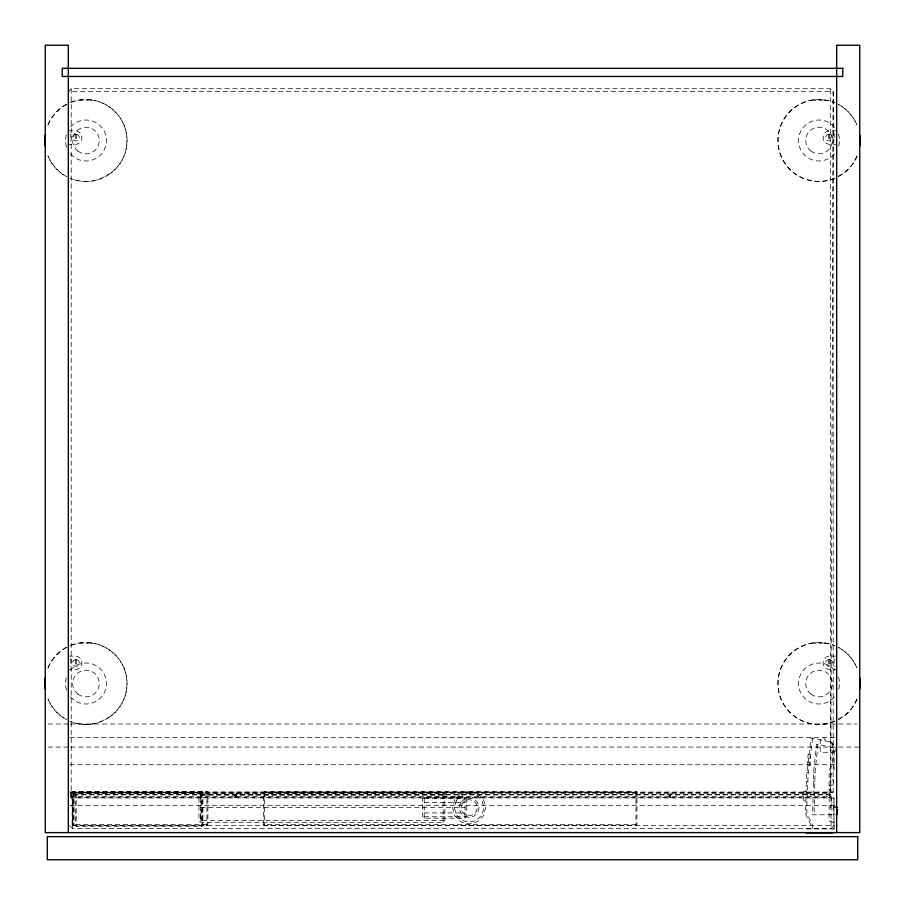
<?xml version="1.0" encoding="UTF-8"?>
<svg xmlns="http://www.w3.org/2000/svg" width="905" height="905" viewBox="0 0 905 905"><rect width="100%" height="100%" fill="white"/><g stroke="black" fill="none" stroke-linecap="round" stroke-linejoin="round"><path stroke-width="0.68" stroke-dasharray="4.53 3.39" d="M72.129 824.5L72.129 792.565L73.09 791.604L206.917 791.604L207.879 792.565L207.879 824.5L206.917 825.462L73.09 825.462L72.129 824.5L207.879 824.5M72.536 825.665L72.536 797.961L72.536 828.528L831.062 828.528L833.958 825.665L833.958 797.961L69.64 797.961M75.228 793.38L75.228 825.315L76.19 826.276L201.962 826.276L202.935 825.315L202.935 793.38L201.962 792.429L76.19 792.429L75.228 793.38L202.935 793.38M263.627 824.5L263.627 792.565L264.599 791.604L635.977 791.604L636.95 792.565L636.95 824.5L635.977 825.462L264.599 825.462L263.627 824.5L636.95 824.5M424.219 818.165L424.219 797.169L465 797.169L466.742 798.889L466.742 803.278L466.742 816.446L465 818.165L424.219 818.165L422.477 816.446L422.477 798.889L424.219 797.169M443.133 822.306L443.133 793.029L200.695 793.029L198.953 794.76L198.953 820.575L200.695 822.306L443.133 822.306L444.875 820.575L444.875 794.76L443.133 793.029M465 818.165L465 797.169M831.062 797.961L831.062 828.528M833.958 797.961L833.958 825.665L69.64 825.665L72.536 828.528M69.742 792.067L830.79 792.576L833.2 91.586L830.304 88.724L71.224 88.724L68.328 91.586L833.2 91.586L833.2 792.056L830.304 794.929L71.224 794.929L70.737 792.576M818.018 744.419L815.088 771.682L814.104 814.805M812.566 738.197L808.289 771.083L806.853 804.172L806.853 813.527L812.509 824.908L812.509 828.912M70.522 794.511L71.552 793.549L829.387 793.549L830.36 794.511L70.522 794.511L70.522 796.615L71.552 797.577L829.387 797.577L830.36 796.615L830.304 88.724M835.202 751.32L833.844 752.27L820.247 752.27L820.247 739.838L823.29 738.152L824.546 738.819L825.213 740.901M110.976 172.912L101.699 178.24A40.963 40.963 0 0 1 70.228 178.319A40.963 40.963 0 0 0 126.938 140.501A40.963 40.963 0 0 0 70.228 102.695M838.403 176.136L844.026 172.912M110.976 715.912L101.699 721.24A40.963 40.963 0 0 1 70.228 721.319A40.963 40.963 0 0 0 126.938 683.501A40.963 40.963 0 0 0 70.228 645.695M838.403 719.136L844.026 715.912M835.541 806.955L833.143 807.701L833.143 809.443L830.779 809.443L830.779 806.095L831.525 805.416L830.779 789.861L829.331 789.861L829.331 785.167L833.686 785.167L833.686 779.816L830.779 779.816L830.779 775.302L834.116 769.974L834.116 747.847L816.615 744.114L813.652 771.535L812.656 814.805L836.854 814.805M830.79 792.576L833.2 792.056L68.328 792.056M91.337 100.014L80.613 100.014L88.373 100.014M824.387 100.014L813.663 100.014L821.423 100.014M68.328 130.773L75.963 130.773A6.844 6.844 0 0 1 75.963 144.347L68.328 144.347M836.673 130.773L829.037 130.773A6.844 6.844 0 0 0 829.037 144.347L836.673 144.347M70.024 134.223L70.873 134.223L70.873 140.897L70.024 140.897M834.976 134.223L834.127 134.223L834.127 140.897L834.976 140.897M91.337 643.014L80.613 643.014L88.373 643.014M824.387 643.014L813.663 643.014L821.423 643.014M68.328 656.125L75.963 656.125A6.844 6.844 0 0 1 75.963 669.7L68.328 669.7M836.673 656.125L829.037 656.125A6.844 6.844 0 0 0 829.037 669.7L836.673 669.7M70.024 659.575L70.873 659.575L70.873 666.25L70.024 666.25M834.976 659.575L834.127 659.575L834.127 666.25L834.976 666.25M48.078 724L69.289 724M70.703 724L837.125 724M838.539 724L856.922 724M69.742 737.575L835.258 737.575M48.078 747.077L69.289 747.077M70.703 747.077L837.125 747.077M838.539 747.077L859.75 747.077M809.093 754.646L808.018 754.646L807.746 765.438M69.742 764.725L835.258 764.725M809.025 765.438L810.19 765.438L810.19 756.467M806.887 772.338L808.233 772.338M813.618 772.338L815.066 772.338M806.31 781.603L807.837 781.603M813.29 781.603L814.726 781.603M806.072 791.456L803.866 791.456L803.866 800.823L805.857 800.823M72.129 792.565L207.879 792.565M263.627 792.565L636.95 792.565M443.133 794.986L200.695 794.986L200.695 820.337L443.133 820.337M70.522 796.615L830.36 796.615M424.219 798.572L465 798.572M424.219 802.418L465 802.418M69.742 805.314L835.258 805.314M200.695 807.667L465 807.667M424.219 812.916L465 812.916M424.219 816.763L465 816.763M806.14 828.912L833.958 828.912M830.688 742.066L835.485 746.591M832.973 828.912L834.263 828.742L834.263 822.973L829.116 820.756L829.116 770.031L832.736 764.239L832.736 742.496L811.174 737.903L806.457 775.868L805.529 814.07L811.061 825.202L811.061 828.912M829.466 134.223L829.466 140.897M829.466 659.575L829.466 666.25M829.387 793.549L829.387 797.577M828.618 134.223L828.618 140.897M828.618 659.575L828.618 666.25M635.977 791.604L635.977 825.462M264.599 791.604L264.599 825.462M206.917 791.604L206.917 825.462M201.962 792.429L201.962 826.276M200.695 793.029L200.695 800.348M200.695 814.986L200.695 822.306M76.393 134.223L76.393 140.897M76.393 659.575L76.393 666.25M76.19 792.429L76.19 826.276M75.545 134.223L75.545 140.897M75.545 659.575L75.545 666.25M73.09 791.604L73.09 825.462M71.552 793.549L71.495 797.577M71.224 88.724L71.224 794.929M70.533 127.051A20.476 20.476 0 0 1 100.444 126.01A20.476 20.476 0 0 1 99.471 155.92A20.476 20.476 0 0 1 69.696 152.934M66.574 147.062A20.476 20.476 0 0 1 67.038 132.707M48.101 156.101A40.963 40.963 0 0 0 66.585 176.588A40.963 40.963 0 0 1 47.965 156.158M48.101 124.913A40.963 40.963 0 0 1 68.995 103.227M47.908 124.833A40.963 40.963 0 0 1 68.938 103.091M70.171 102.559A40.963 40.963 0 0 1 80.59 99.799M91.326 100.059A40.838 40.838 0 0 1 111.066 173.013M838.426 133.951A20.476 20.476 0 0 1 837.962 148.307M834.467 153.963A20.476 20.476 0 0 1 804.556 155.004A20.476 20.476 0 0 1 805.529 125.094A20.476 20.476 0 0 1 835.304 128.08M856.899 156.101A40.963 40.963 0 0 1 836.005 177.787M834.772 178.319A40.963 40.963 0 0 1 778.062 140.501A40.963 40.963 0 0 1 834.772 102.695M838.415 104.426A40.963 40.963 0 0 1 856.899 124.913A40.838 40.838 0 0 0 838.381 104.471M834.727 178.183A40.963 40.963 0 0 1 779.273 151.067A40.963 40.963 0 0 1 813.64 99.799M857.046 156.169A40.838 40.838 0 0 1 844.116 173.013M824.376 100.059A40.838 40.838 0 0 1 834.738 102.774M838.426 676.951A20.476 20.476 0 0 1 837.962 691.307M834.467 696.963A20.476 20.476 0 0 1 804.556 698.004A20.476 20.476 0 0 1 805.529 668.094A20.476 20.476 0 0 1 835.304 671.08M856.899 699.101A40.963 40.963 0 0 1 836.005 720.787M834.772 721.319A40.963 40.963 0 0 1 778.062 683.501A40.963 40.963 0 0 1 834.772 645.695M838.415 647.426A40.963 40.963 0 0 1 856.899 667.913A40.838 40.838 0 0 0 838.381 647.471M834.727 721.183A40.963 40.963 0 0 1 779.273 694.067A40.963 40.963 0 0 1 813.64 642.799M857.046 699.169A40.838 40.838 0 0 1 844.116 716.013M824.376 643.059A40.838 40.838 0 0 1 834.738 645.774M70.533 670.051A20.476 20.476 0 0 1 100.444 669.01A20.476 20.476 0 0 1 99.471 698.92A20.476 20.476 0 0 1 69.696 695.934M66.574 690.062A20.476 20.476 0 0 1 67.038 675.707M48.101 699.101A40.963 40.963 0 0 0 66.585 719.588A40.963 40.963 0 0 1 47.965 699.158M48.101 667.913A40.963 40.963 0 0 1 68.995 646.227M47.908 667.833A40.963 40.963 0 0 1 68.938 646.091M70.171 645.559A40.963 40.963 0 0 1 80.59 642.799M91.326 643.059A40.838 40.838 0 0 1 111.066 716.013M73.011 792.565L73.011 824.5L73.984 825.462L73.984 791.604L73.011 792.565M201.08 793.38L201.08 826.276L202.041 825.315L202.041 793.38L201.08 792.429L201.08 793.38M454.819 799.488L452.602 807.667L454.819 815.846L460.871 821.831L469.141 824.025L477.41 821.831L483.462 815.846L485.68 807.667L483.462 799.488L477.41 793.493L469.141 791.309L460.871 793.493L454.819 799.488M456.335 800.348L454.344 807.667L456.335 814.986L461.742 820.337L469.141 822.306L476.539 820.337L481.958 814.986L483.937 807.667L481.958 800.348L476.539 794.986L469.141 793.029L461.742 794.986L456.335 800.348M460.555 802.758L459.231 807.667L460.555 812.566L464.186 816.163L469.141 817.475L474.096 816.163L477.727 812.566L479.062 807.667L477.727 802.758L474.096 799.172L469.141 797.859L464.186 799.172L460.555 802.758M462.07 803.629L460.973 807.667L462.07 811.706L465.057 814.67L469.141 815.756L473.225 814.67L476.222 811.706L477.32 807.667L476.222 803.629L473.225 800.665L469.141 799.579L465.057 800.665L462.07 803.629M237.155 793.549L236.182 794.511L236.182 796.615L237.155 797.577L237.155 793.549M235.809 796.615L234.848 797.577L234.848 793.549L235.809 794.511L235.809 796.615M670.978 793.549L670.005 794.511L670.005 796.615L670.978 797.577L670.978 793.549M670.243 796.615L669.27 797.577L669.27 793.549L670.243 794.511L670.243 796.615M75.963 134.166L75.081 134.279A3.394 3.394 0 0 0 75.081 140.841L76.846 140.841A3.394 3.394 0 0 0 76.846 134.279L75.963 134.166M829.037 134.166L828.154 134.279A3.394 3.394 0 0 0 828.154 140.841L829.919 140.841A3.394 3.394 0 0 0 829.919 134.279L829.037 134.166M75.963 659.519L75.081 659.632A3.394 3.394 0 0 0 75.081 666.193L76.846 666.193A3.394 3.394 0 0 0 76.846 659.632L75.963 659.519M829.037 659.519L828.154 659.632A3.394 3.394 0 0 0 828.154 666.193L829.919 666.193A3.394 3.394 0 0 0 829.919 659.632L829.037 659.519M77.875 151.078A13.315 13.315 0 0 0 99.177 142.232A13.315 13.315 0 0 0 80.873 128.216A13.315 13.315 0 0 0 77.875 151.078M810.925 151.078A13.315 13.315 0 0 0 832.227 142.232A13.315 13.315 0 0 0 813.923 128.216A13.315 13.315 0 0 0 810.925 151.078M810.925 694.078A13.315 13.315 0 0 0 832.227 685.232A13.315 13.315 0 0 0 813.923 671.216A13.315 13.315 0 0 0 810.925 694.078M77.875 694.078A13.315 13.315 0 0 0 99.177 685.232A13.315 13.315 0 0 0 80.873 671.216A13.315 13.315 0 0 0 77.875 694.078"/><path stroke-width="1.36" d="M836.854 814.805L837.6 809.851M836.005 750.483L836.356 748.537M806.14 832.928L832.973 832.928M835.541 806.955L837.611 807.746M836.673 832.6L836.673 45.25L859.75 45.25L859.75 832.6L45.25 832.6L45.25 45.25L68.328 45.25L68.328 832.6M45.363 145.818A40.963 40.963 0 0 1 45.363 135.184M45.182 145.841A40.963 40.963 0 0 1 45.16 135.162M859.637 135.184A40.963 40.963 0 0 1 859.637 145.818M859.773 135.173A40.838 40.838 0 0 1 859.795 145.841M859.637 678.184A40.963 40.963 0 0 1 859.637 688.818M859.773 678.173A40.838 40.838 0 0 1 859.795 688.841M45.363 688.818A40.963 40.963 0 0 1 45.363 678.184M45.182 688.841A40.963 40.963 0 0 1 45.16 678.162M842.781 68.328L62.219 68.328L62.219 76.472L842.781 76.472L842.781 68.328M857.714 836.673L47.286 836.673L47.286 859.75L857.714 859.75L857.714 836.673"/></g></svg>
